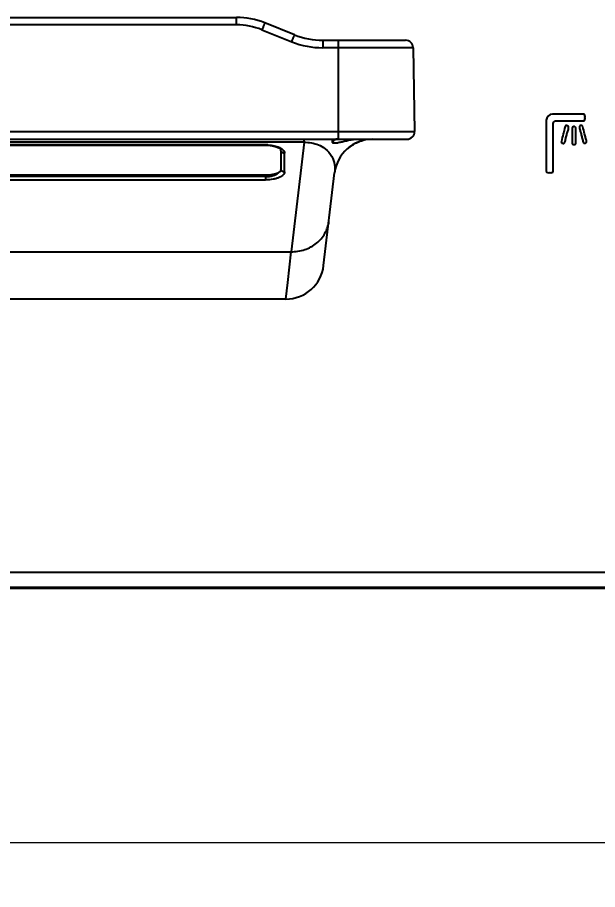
# Model space of a CAD drawing. Extents: x 0 to 1354, y -165 to 827.
# Drawn here: x 171.7 to 248, y 31.6 to 146.1 of the extents above; entities that cross this region are included whole.
import ezdxf

# ---------------------------------------------------------------- set-up
doc = ezdxf.new("R2010")
doc.units = 0
doc.header["$LTSCALE"] = 10
doc.header["$MEASUREMENT"] = 0
doc.header["$PDMODE"] = 3
doc.header["$PDSIZE"] = -10
doc.layers.get('0').update_dxf_attribs({"linetype": 'CONTINUOUS'})
doc.layers.get('DEFPOINTS').update_dxf_attribs({"linetype": 'CONTINUOUS'})
doc.layers.add('DEF_LAYER_ASSEM_MEMBER', color=7, linetype='CONTINUOUS')
doc.layers.add('레이어 4', color=7, linetype='CONTINUOUS')
doc.styles.add('Daelim Dimension', font='')
doc.styles.get('Daelim Dimension').set_extended_font_data('나눔고딕')
doc.dimstyles.new('DEFAULT', dxfattribs={"dimscale": 2, "dimtxt": 2, "dimasz": 2, "dimexe": 0, "dimexo": 2, "dimgap": 1, "dimtad": 1, "dimdec": 1, "dimzin": 9, "dimdsep": 46, "dimtxsty": 'Daelim Dimension', "dimcen": 0.5, "dimclrd": 252, "dimclre": 252, "dimclrt": 3, "dimadec": 1, "dimazin": 0, "dimtfac": 1, "dimtdec": 1, "dimtix": 1, "dimtmove": 0, "dimatfit": 3, "dimfxl": 1, "dimtolj": 1, "dimtzin": 1, "dimlwd": 9, "dimlwe": 9, "dimarcsym": 0})

# ---------------------------------------------------------------- blocks, each defined once
blk = doc.blocks.new('*D0')
at = {"color": 5, "lineweight": 9, "ltscale": 0.5, "transparency": 16777216}
for p, q in [((95.48, 87.76), (95.48, 17.94)), ((425.46, 87.76), (425.46, 17.94)), ((99.48, 17.94), (421.46, 17.94))]:
    blk.add_line(p, q, dxfattribs=at)
at = {"color": 5, "ltscale": 0.5, "transparency": 16777216}
for points in [[(99.48, 18.61), (99.48, 17.28), (95.48, 17.94)], [(421.46, 18.61), (421.46, 17.28), (425.46, 17.94)]]:
    blk.add_solid(points, dxfattribs=at)
at = {"layer": 'DEFPOINTS', "color": 0, "ltscale": 0.5, "transparency": 16777216}
for p in [(95.48, 91.76), (425.46, 91.76), (425.46, 17.94)]:
    blk.add_point(p, dxfattribs=at)
at = {"color": 7, "ltscale": 0.5, "transparency": 16777216, "insert": (260.47, 25.39), "char_height": 10, "attachment_point": 5, "style": 'Daelim Dimension'}
blk.add_mtext('\\A1;330', dxfattribs=at)
blk = doc.blocks.new('*D2')
at = {"color": 5, "lineweight": 9, "ltscale": 0.5, "transparency": 16777216}
for p, q in [((130.97, 79.61), (130.97, 37.72)), ((389.97, 77.94), (389.97, 37.72)), ((134.97, 37.72), (385.97, 37.72))]:
    blk.add_line(p, q, dxfattribs=at)
at = {"color": 5, "ltscale": 0.5, "transparency": 16777216}
for points in [[(134.97, 38.39), (134.97, 37.06), (130.97, 37.72)], [(385.97, 38.39), (385.97, 37.06), (389.97, 37.72)]]:
    blk.add_solid(points, dxfattribs=at)
at = {"layer": 'DEFPOINTS', "color": 0, "ltscale": 0.5, "transparency": 16777216}
for p in [(130.97, 83.61), (389.97, 81.94), (389.97, 37.72)]:
    blk.add_point(p, dxfattribs=at)
at = {"color": 7, "ltscale": 0.5, "transparency": 16777216, "insert": (260.47, 45.17), "char_height": 10, "attachment_point": 5, "style": 'Daelim Dimension'}
blk.add_mtext('\\A1;259', dxfattribs=at)

msp = doc.modelspace()

# ---------------------------------------------------------------- linework, layer by layer
at = {"layer": 'DEF_LAYER_ASSEM_MEMBER', "color": 7, "linetype": 'Continuous'}
for p, q in [((132.39, 146.12), (200.54, 146.12)), ((200.54, 145.14), (200.54, 146.12)), ((200.54, 145.14), (132.39, 145.14)), ((203.89, 144.49), (207.81, 142.92)), ((208.18, 143.84), (204.26, 145.41)), ((211.89, 143.12), (211.89, 142.14)), ((211.89, 143.12), (222.76, 143.12)), ((223.76, 142.14), (211.89, 142.14)), ((213.97, 130.12), (213.97, 143.12)), ((223.76, 142.14), (223.95, 131.14)), ((108.99, 131.14), (223.95, 131.14)), ((109.99, 130.12), (222.95, 130.12)), ((209.43, 129.72), (123.5, 129.72)), ((209.43, 129.72), (207.72, 115.35)), ((209.43, 129.72), (209.43, 130.12)), ((149.2, 129.34), (204.33, 129.34)), ((204.33, 129.34), (204.66, 129.33)), ((206.39, 128.59), (206.39, 126.11)), ((213.87, 127.23), (213.88, 127.24)), ((204.34, 125.39), (149.2, 125.39)), ((211.99, 113.53), (213.44, 125.71)), ((129.61, 115.35), (207.72, 115.35)), ((207.27, 111.3), (207.72, 115.35)), ((207.03, 109.12), (207.27, 111.3)), ((207.03, 109.12), (168.38, 109.12)), ((160.72, 73.23), (336.97, 73.23)), ((336.97, 71.23), (160.72, 71.23)), ((160.72, 71.13), (257.51, 71.13))]:
    msp.add_line(p, q, dxfattribs=at)
at = {"layer": 'DEF_LAYER_ASSEM_MEMBER', "color": 9, "linetype": 'Continuous'}
for p, q in [((204.33, 129.38), (149.2, 129.38)), ((204.33, 129.38), (204.33, 129.34)), ((206.85, 125.84), (206.85, 128.31)), ((204.37, 125.22), (149.17, 125.22)), ((204.37, 125.22), (204.37, 125.4)), ((204.37, 125.22), (204.37, 124.77)), ((149.17, 124.77), (204.37, 124.77))]:
    msp.add_line(p, q, dxfattribs=at)
at = {"layer": 'DEF_LAYER_ASSEM_MEMBER', "color": 7, "linetype": 'Continuous'}
for points in [[(213.36, 130.04), (213.36, 130.04), (213.36, 130.04), (213.37, 130.04), (213.37, 130.04), (213.38, 130.05), (213.38, 130.05), (213.39, 130.06), (213.41, 130.06), (213.42, 130.07), (213.44, 130.07), (213.46, 130.08), (213.48, 130.08), (213.51, 130.09), (213.54, 130.1), (213.57, 130.1), (213.6, 130.11), (213.64, 130.11), (213.68, 130.12), (213.73, 130.12), (213.77, 130.12), (213.81, 130.12)], [(215.14, 128.9), (215.2, 128.95), (215.33, 129.06), (215.47, 129.16), (215.61, 129.27), (215.76, 129.36), (215.9, 129.45), (216.04, 129.53)], [(216.04, 129.53), (216.18, 129.6), (216.33, 129.67), (216.48, 129.73), (216.65, 129.8), (216.81, 129.86), (216.98, 129.91), (217.1, 129.95)], [(204.66, 129.33), (205.25, 129.26), (205.74, 129.13), (206.1, 128.98), (206.31, 128.82), (206.35, 128.78)]]:
    msp.add_lwpolyline(points, dxfattribs=at)
for centre, radius, start, end in [((200.54, 136.12), 10, 68.1986, 90), ((200.54, 136.14), 9, 68.1996, 89.999), ((211.89, 153.12), 10, 248.1986, 270), ((211.89, 153.14), 11, 248.1978, 270.0008), ((222.76, 142.12), 1, 1, 90), ((222.95, 131.12), 1, 270, 1), ((212.92, 130.28), 0.525, 331.2016, 335.3447), ((218.41, 125.12), 5, 90, 173.211), ((213.39, 133.02), 2.97, 281.9064, 283.41), ((207.03, 114.12), 5, 270, 353.211)]:
    msp.add_arc(centre, radius, start, end, dxfattribs=at)
at = {"layer": 'DEF_LAYER_ASSEM_MEMBER', "color": 9, "linetype": 'Continuous'}
msp.add_arc((204.33, 123.54), 5.84, 86.7374, 90.006, dxfattribs=at)
at = {"layer": 'DEF_LAYER_ASSEM_MEMBER', "color": 7, "linetype": 'Continuous'}
for points, start_tangent, end_tangent in [([(204.26, 145.41), (204.25, 145.4), (204.25, 145.39), (204.24, 145.37), (204.23, 145.34), (204.19, 145.25), (204.15, 145.14), (204.09, 145), (204.03, 144.84), (203.89, 144.49)], (-0.928477, 0.371391), (-0.371488, -0.928438)), ([(207.81, 142.92), (207.95, 143.28), (208.01, 143.43), (208.07, 143.57), (208.12, 143.68), (208.15, 143.77), (208.16, 143.8), (208.17, 143.82), (208.18, 143.83), (208.18, 143.84)], (0.371488, 0.928438), (0.928477, -0.371391)), ([(209.43, 129.72), (211.32, 129.38), (212.18, 128.88), (213.07, 127.84), (213.43, 126.78), (213.44, 125.71)], (0.99983, 0.018416), (-0.118224, -0.992987)), ([(213.81, 130.12), (213.63, 130.11), (213.47, 130.09), (213.29, 130.03), (213.17, 129.95), (213.11, 129.87), (213.1, 129.78)], (-1, -0.000382), (0.220585, -0.975368)), ([(213.1, 129.78), (213.18, 129.68), (213.28, 129.65), (213.41, 129.63), (213.55, 129.63), (213.71, 129.65), (213.91, 129.69), (214.16, 129.74), (214.69, 129.86), (215.28, 129.99), (216.56, 130.12)], (0.110359, -0.993892), (1, -0.000003)), ([(213.38, 130.02), (213.33, 129.94), (213.1, 129.78)], (-0.481406, -0.876498), (-0.950859, -0.309625)), ([(213.73, 130.08), (213.68, 130.08), (213.57, 130.1)], (-0.9999, -0.014162), (-0.964599, 0.26372)), ([(214, 130.11), (213.92, 130.1), (213.73, 130.08)], (-0.978658, -0.205496), (-0.9999, -0.014162)), ([(206.39, 128.59), (206.37, 128.73), (206.35, 128.78)], (-0.00019, 1), (-0.451581, 0.89223)), ([(206.33, 125.9), (206.36, 125.95), (206.39, 126.11)], (0.49, 0.871723), (-0.000193, 1)), ([(206.04, 125.72), (205.29, 125.48), (204.34, 125.39)], (-0.900746, -0.434347), (-1, 0.000009)), ([(206.33, 125.9), (206.27, 125.85), (206.04, 125.72)], (-0.790632, -0.612291), (-0.900746, -0.434347)), ([(207.72, 115.35), (209.51, 115.62), (211.06, 116.46), (212.16, 117.76), (212.69, 119.35)], (0.999829, -0.01847), (0.118213, 0.992988))]:
    msp.add_spline(points, degree=3, dxfattribs=dict(at, start_tangent=start_tangent, end_tangent=end_tangent))
at = {"layer": 'DEF_LAYER_ASSEM_MEMBER', "color": 9, "linetype": 'Continuous'}
for points, start_tangent, end_tangent in [([(204.67, 129.37), (205.51, 129.26), (206.2, 129.03)], (0.998375, -0.056993), (0.905879, -0.423536)), ([(206.2, 129.03), (206.48, 128.87), (206.69, 128.69), (206.81, 128.51), (206.85, 128.31)], (0.905879, -0.423536), (0.000198, -1)), ([(206.39, 128.59), (206.58, 128.39), (206.85, 128.31)], (0.42893, -0.903338), (1, 0)), ([(206.85, 125.84), (206.58, 125.91), (206.39, 126.11)], (-1, 0), (-0.42893, 0.903338)), ([(206.85, 125.84), (206.81, 125.64), (206.68, 125.44), (206.46, 125.26), (206.17, 125.1), (205.8, 124.96), (205.36, 124.86), (204.37, 124.77)], (0.000202, -1), (-1, -0.000018)), ([(204.37, 125.22), (205.35, 125.35), (206.04, 125.71)], (0.999991, -0.004349), (0.761548, 0.648108))]:
    msp.add_spline(points, degree=3, dxfattribs=dict(at, start_tangent=start_tangent, end_tangent=end_tangent))
at = {"layer": '레이어 4', "color": 7}
for p, q in [((241.27, 132.62), (241.27, 125.94)), ((242.18, 125.94), (242.18, 132.21)), ((242.46, 132.52), (246.15, 132.52))]:
    msp.add_line(p, q, dxfattribs=at)
for points, start_tangent, end_tangent in [([(246.15, 133.43), (242.16, 133.43), (242.08, 133.43), (241.27, 132.62)], (-1, 0.000098), (0, -1)), ([(246.15, 132.52), (246.35, 132.72), (246.35, 132.97), (246.35, 133.23), (246.15, 133.43)], (1, 0), (-1, 0.000098)), ([(242.18, 132.21), (242.46, 132.52)], (0, 1), (1, 0.000282)), ([(244.1, 131.86), (243.93, 131.92), (243.81, 131.89), (243.75, 131.78), (243.5, 130.81), (243.25, 129.84), (243.25, 129.7), (243.3, 129.63)], (-0.807871, 0.58936), (0.84677, -0.531959)), ([(243.37, 129.61), (243.42, 129.6), (243.52, 129.57), (243.62, 129.6), (243.7, 129.72), (243.82, 130.2), (243.95, 130.69), (244.08, 131.17), (244.2, 131.66), (244.1, 131.86)], (0.976141, -0.217137), (-0.807871, 0.58936)), ([(244.8, 131.77), (244.66, 131.59)], (-0.999999, 0.001412), (-0.013495, -0.999909)), ([(245.13, 131.6), (244.99, 131.78), (244.8, 131.77)], (0.014956, 0.999888), (-0.999264, -0.038372)), ([(245.68, 131.86), (245.61, 131.66), (245.74, 131.18), (245.86, 130.69), (245.99, 130.21), (246.12, 129.73), (246.18, 129.62), (246.3, 129.59), (246.32, 129.59)], (-0.992842, -0.119436), (0.9892, 0.146571)), ([(246.06, 131.79), (245.88, 131.93), (245.68, 131.86)], (-0.213442, 0.976956), (-0.948628, -0.316393)), ([(246.32, 129.59), (246.47, 129.64), (246.55, 129.72), (246.56, 129.86), (246.44, 130.34), (246.31, 130.82), (246.06, 131.79)], (0.9892, 0.146571), (-0.252123, 0.967695)), ([(244.66, 131.59), (244.66, 130.59), (244.66, 130.09), (244.66, 129.84), (244.66, 129.59), (244.71, 129.48), (244.8, 129.43), (244.9, 129.42), (245, 129.42), (245.1, 129.48), (245.14, 129.6), (245.14, 129.64)], (0.002752, -0.999996), (0.090374, 0.995908)), ([(245.14, 129.64), (245.14, 130.1), (245.14, 130.6), (245.13, 131.6)], (0.090374, 0.995908), (-0.003004, 0.999995)), ([(243.3, 129.63), (243.32, 129.62), (243.37, 129.61)], (0.84677, -0.531959), (0.976141, -0.217137)), ([(241.27, 125.94), (241.47, 125.73), (241.73, 125.73), (241.98, 125.73), (242.18, 125.94)], (0, -1), (0, 1))]:
    msp.add_spline(points, degree=3, dxfattribs=dict(at, start_tangent=start_tangent, end_tangent=end_tangent))

# ---------------------------------------------------------------- dimensions: what is measured, and where the dimension line sits
at = {"color": 5, "ltscale": 0.5}
for base, p1, p2, picture, middle in [((425.46, 17.94), (95.48, 91.76), (425.46, 91.76), '*D0', (260.47, 17.94)), ((389.97, 37.72), (130.97, 83.61), (389.97, 81.94), '*D2', (260.47, 37.72))]:
    dim = msp.add_linear_dim(base=base, p1=p1, p2=p2, dimstyle='DEFAULT', override={"dimtxt": 5, "dimdec": 0, "dimclrd": 5, "dimclre": 5, "dimclrt": 7}, dxfattribs=at)
    dim.commit()
    dim.dimension.update_dxf_attribs({"geometry": picture, "text_midpoint": middle, "dimtype": 160})

doc.saveas('drawing.dxf')
